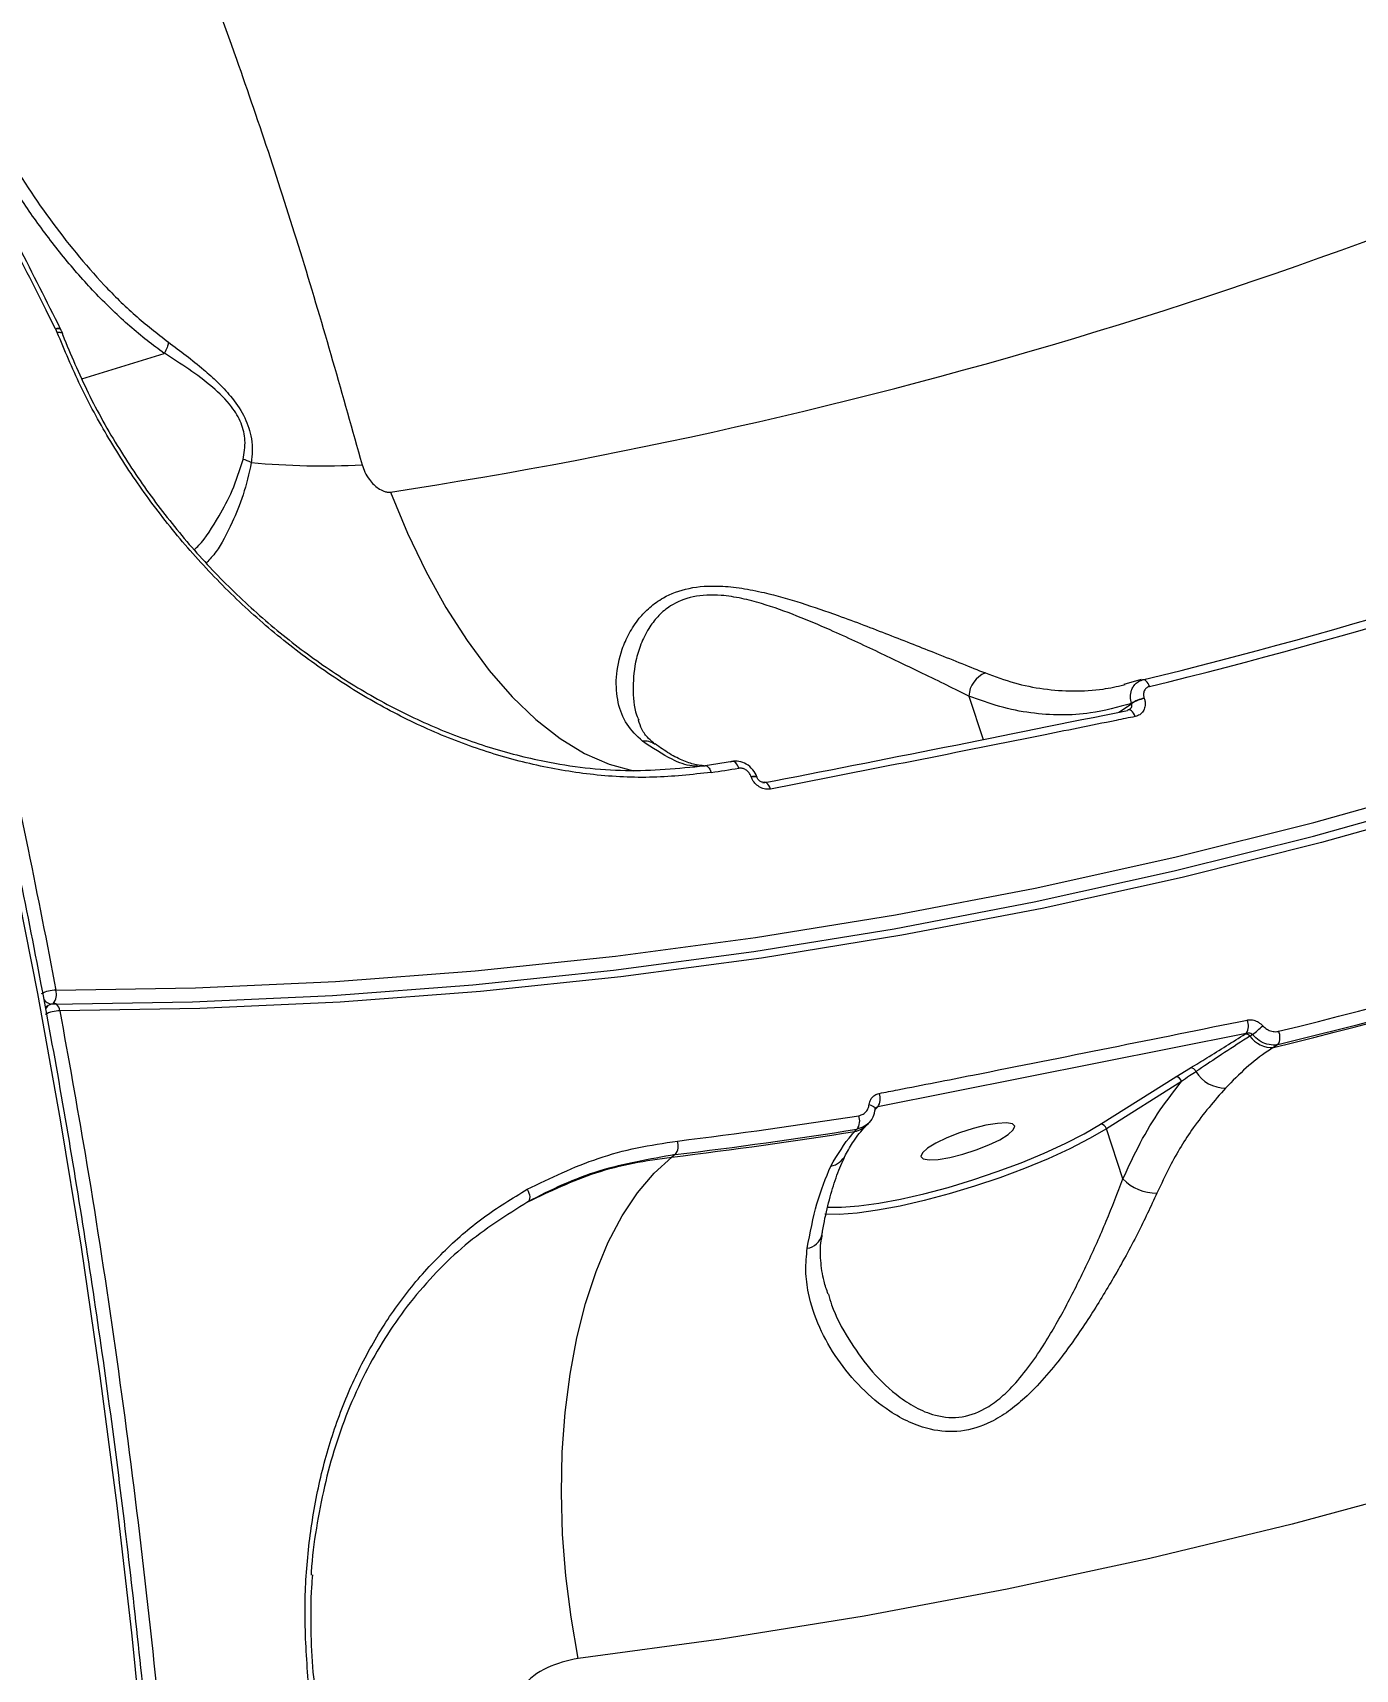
# Model space of a CAD drawing. Header units: millimetres. Extents: x -4688 to 6829, y -6350 to 4771.
# Drawn here: x 1977.9 to 2098.5, y 370.6 to 519.7 of the extents above; entities that cross this region are included whole.
import ezdxf

# ---------------------------------------------------------------- set-up
doc = ezdxf.new("R2010")
doc.units = ezdxf.units.MM
for name, color, linetype in [('DIKOM_ОБЪЕКТ', 7, 'Continuous'), ('DIKOM_РАЗМЕР_ЗОНА', 7, 'Continuous'), ('DIKOM_РАЗМЕР_ОБЪЕКТА', 7, 'Continuous')]:
    doc.layers.add(name, color=color, linetype=linetype)
doc.styles.add('style1', font='arial.ttf', dxfattribs={"width": 0.8})
doc.dimstyles.new('1-50', dxfattribs={"dimtxt": 300, "dimasz": 200, "dimexe": 100, "dimexo": 0, "dimgap": 100, "dimtad": 1, "dimtxsty": 'style1', "dimcen": 200, "dimclrd": 7, "dimclre": 7, "dimclrt": 7, "dimadec": 1, "dimazin": 2, "dimtfac": 1, "dimtmove": 0, "dimatfit": 2, "dimfxl": 0, "dimlwd": 25, "dimlwe": 18, "dimarcsym": 0})

# ---------------------------------------------------------------- blocks, each defined once
blk = doc.blocks.new('*D9')
at = {"layer": 'Defpoints', "color": 0, "transparency": 16777216}
for p in [(2285.35, 2926.08), (233.68, -3329.73), (5655.58, -3329.73)]:
    blk.add_point(p, dxfattribs=at)
at = {"layer": 'DIKOM_РАЗМЕР_ОБЪЕКТА', "color": 7, "lineweight": 18, "transparency": 16777216}
for p, q in [((2285.35, 2926.08), (5755.58, 2926.08)), ((233.68, -3329.73), (5755.58, -3329.73))]:
    blk.add_line(p, q, dxfattribs=at)
at = {"layer": 'DIKOM_РАЗМЕР_ОБЪЕКТА', "color": 7, "lineweight": 25, "transparency": 16777216}
blk.add_line((5655.58, 2726.08), (5655.58, -3129.73), dxfattribs=at)
at = {"layer": 'DIKOM_РАЗМЕР_ОБЪЕКТА', "color": 7, "transparency": 16777216}
for points in [[(5622.24, 2726.08), (5688.91, 2726.08), (5655.58, 2926.08)], [(5622.24, -3129.73), (5688.91, -3129.73), (5655.58, -3329.73)]]:
    blk.add_solid(points, dxfattribs=at)
at = {"layer": 'DIKOM_РАЗМЕР_ОБЪЕКТА', "color": 7, "transparency": 16777216, "insert": (5402.4, -130.27), "char_height": 300, "attachment_point": 5, "rotation": 90, "style": 'style1'}
blk.add_mtext('6250', dxfattribs=at)
blk = doc.blocks.new('*D10')
at = {"layer": 'Defpoints', "color": 0, "transparency": 16777216}
for p in [(2960.09, 4770.95), (741.18, -5330.34), (6729.08, -5330.34)]:
    blk.add_point(p, dxfattribs=at)
at = {"layer": 'DIKOM_РАЗМЕР_ЗОНА', "color": 7, "lineweight": 18, "transparency": 16777216}
for p, q in [((2960.09, 4770.95), (6829.08, 4770.95)), ((741.18, -5330.34), (6829.08, -5330.34))]:
    blk.add_line(p, q, dxfattribs=at)
at = {"layer": 'DIKOM_РАЗМЕР_ЗОНА', "color": 7, "lineweight": 25, "transparency": 16777216}
blk.add_line((6729.08, 4570.95), (6729.08, -5130.34), dxfattribs=at)
at = {"layer": 'DIKOM_РАЗМЕР_ЗОНА', "color": 7, "transparency": 16777216}
for points in [[(6695.74, 4570.95), (6762.41, 4570.95), (6729.08, 4770.95)], [(6695.74, -5130.34), (6762.41, -5130.34), (6729.08, -5330.34)]]:
    blk.add_solid(points, dxfattribs=at)
at = {"layer": 'DIKOM_РАЗМЕР_ЗОНА', "color": 7, "transparency": 16777216, "insert": (6475.9, -93.77), "char_height": 300, "attachment_point": 5, "rotation": 90, "style": 'style1'}
blk.add_mtext('10100', dxfattribs=at)
blk = doc.blocks.new('*D11')
at = {"layer": 'Defpoints', "color": 0, "transparency": 16777216}
for p in [(3703.08, 2652.76), (-3188.42, -47.63), (-3188.42, -4921.77)]:
    blk.add_point(p, dxfattribs=at)
at = {"layer": 'DIKOM_РАЗМЕР_ОБЪЕКТА', "color": 7, "lineweight": 18, "transparency": 16777216}
for p, q in [((3703.08, 2652.76), (3703.08, -5021.77)), ((-3188.42, -47.63), (-3188.42, -5021.77))]:
    blk.add_line(p, q, dxfattribs=at)
at = {"layer": 'DIKOM_РАЗМЕР_ОБЪЕКТА', "color": 7, "lineweight": 25, "transparency": 16777216}
blk.add_line((3503.08, -4921.77), (-2988.42, -4921.77), dxfattribs=at)
at = {"layer": 'DIKOM_РАЗМЕР_ОБЪЕКТА', "color": 7, "transparency": 16777216}
for points in [[(-2988.42, -4888.44), (-2988.42, -4955.11), (-3188.42, -4921.77)], [(3503.08, -4888.44), (3503.08, -4955.11), (3703.08, -4921.77)]]:
    blk.add_solid(points, dxfattribs=at)
at = {"layer": 'DIKOM_РАЗМЕР_ОБЪЕКТА', "color": 7, "transparency": 16777216, "insert": (4.08, -4668.6), "char_height": 300, "attachment_point": 5, "style": 'style1'}
blk.add_mtext('6900', dxfattribs=at)
blk = doc.blocks.new('*D12')
at = {"layer": 'Defpoints', "color": 0, "transparency": 16777216}
for p in [(4937.72, 2926.08), (-4688.42, -671.13), (4937.72, -6249.77)]:
    blk.add_point(p, dxfattribs=at)
at = {"layer": 'DIKOM_РАЗМЕР_ЗОНА', "color": 7, "lineweight": 18, "transparency": 16777216}
for p, q in [((4937.72, 2926.08), (4937.72, -6349.77)), ((-4688.42, -671.13), (-4688.42, -6349.77))]:
    blk.add_line(p, q, dxfattribs=at)
at = {"layer": 'DIKOM_РАЗМЕР_ЗОНА', "color": 7, "lineweight": 25, "transparency": 16777216}
blk.add_line((-4488.42, -6249.77), (4737.72, -6249.77), dxfattribs=at)
at = {"layer": 'DIKOM_РАЗМЕР_ЗОНА', "color": 7, "transparency": 16777216}
for points in [[(-4488.42, -6216.44), (-4488.42, -6283.11), (-4688.42, -6249.77)], [(4737.72, -6216.44), (4737.72, -6283.11), (4937.72, -6249.77)]]:
    blk.add_solid(points, dxfattribs=at)
at = {"layer": 'DIKOM_РАЗМЕР_ЗОНА', "color": 7, "transparency": 16777216, "insert": (124.65, -5996.6), "char_height": 300, "attachment_point": 5, "style": 'style1'}
blk.add_mtext('9650', dxfattribs=at)

msp = doc.modelspace()

# ---------------------------------------------------------------- linework, layer by layer
at = {"layer": 'DIKOM_ОБЪЕКТ', "color": 7, "linetype": 'Continuous', "lineweight": 15}
for p, q in [((1979.967, 492.706), (1979.945, 492.747)), ((1980.106, 492.397), (1979.967, 492.706)), ((1982.361, 488.18), (1989.867, 490.504)), ((2077.37, 460.278), (2077.505, 460.305)), ((2078.975, 460.773), (2077.384, 460.306)), ((2063.249, 459.264), (2064.556, 455.309)), ((2076.925, 457.802), (2078.081, 458.563)), ((2078.081, 458.563), (2078.073, 458.588)), ((2079.234, 459.068), (2079.242, 459.043)), ((2034.628, 454.853), (2034.596, 454.876)), ((2039.14, 452.908), (2039.186, 452.919)), ((2041.691, 453.3), (2039.186, 452.919)), ((2043.39, 451.912), (2043.381, 451.936)), ((2043.921, 451.865), (2043.913, 451.89)), ((1979.283, 431.049), (1979.039, 430.876)), ((2088.537, 428.507), (2054.934, 421.815)), ((2088.464, 428.461), (2088.537, 428.507)), ((2091.427, 427.494), (2091.038, 427.244)), ((2082.114, 424.545), (2083.469, 425.378)), ((2075.253, 420.24), (2082.114, 424.545)), ((2082.645, 424.13), (2075.784, 419.826)), ((2054.823, 421.701), (2054.673, 421.546)), ((2054.934, 421.815), (2054.823, 421.701)), ((2052.842, 419.574), (2053.044, 419.784)), ((2053.943, 420.168), (2054.116, 420.348)), ((2077.296, 415.25), (2075.784, 419.826)), ((2036.475, 417.468), (2036.157, 417.24))]:
    msp.add_line(p, q, dxfattribs=at)
at = {"layer": 'DIKOM_ОБЪЕКТ', "color": 7, "linetype": 'Continuous', "lineweight": 15, "flags": 128}
for points in [[(1979.991, 432.456), (1992.717, 432.668), (2005.468, 433.254), (2018.235, 434.213), (2031.011, 435.544), (2043.787, 437.247), (2056.554, 439.321), (2069.305, 441.764), (2082.03, 444.575), (2094.722, 447.752), (2107.372, 451.292), (2119.972, 455.194), (2132.514, 459.454), (2144.989, 464.071), (2157.389, 469.041), (2169.707, 474.36), (2181.933, 480.026), (2194.061, 486.034), (2206.082, 492.381), (2217.987, 499.063), (2229.771, 506.074), (2241.424, 513.411)], [(1979.683, 431.172), (1992.439, 431.385), (2005.22, 431.972), (2018.018, 432.933), (2030.824, 434.267), (2043.631, 435.975), (2056.428, 438.053), (2069.209, 440.502), (2081.965, 443.32), (2094.687, 446.504), (2107.367, 450.053), (2119.998, 453.964), (2132.569, 458.234), (2145.074, 462.862), (2157.504, 467.844), (2169.851, 473.176), (2182.106, 478.855), (2194.263, 484.878), (2206.312, 491.24), (2218.246, 497.937), (2230.058, 504.966), (2241.738, 512.32)], [(2242.566, 511.772), (2230.877, 504.413), (2219.059, 497.38), (2207.117, 490.678), (2195.06, 484.312), (2182.896, 478.285), (2170.632, 472.602), (2158.278, 467.267), (2145.84, 462.282), (2133.327, 457.652), (2120.748, 453.378), (2108.11, 449.465), (2095.421, 445.914), (2082.691, 442.728), (2069.927, 439.908), (2057.138, 437.458), (2044.332, 435.378), (2031.518, 433.669), (2018.704, 432.334), (2005.898, 431.372), (1993.108, 430.785), (1980.344, 430.572)], [(1980.406, 492.712), (1980.403, 492.717), (1980.359, 492.755), (1980.289, 492.778), (1980.195, 492.784), (1980.079, 492.774), (1979.945, 492.747)], [(1980.422, 492.681), (1980.419, 492.685), (1980.378, 492.723), (1980.309, 492.744), (1980.216, 492.748), (1980.1, 492.735), (1979.967, 492.706)], [(1980.607, 492.273), (1980.606, 492.275), (1980.573, 492.323), (1980.517, 492.362), (1980.441, 492.389), (1980.345, 492.404), (1980.233, 492.407), (1980.106, 492.397)], [(1980.603, 492.152), (1980.616, 492.217), (1980.607, 492.273)], [(2010.489, 477.856), (2012.047, 474.121), (2013.742, 470.602), (2015.558, 467.326), (2017.483, 464.318), (2019.502, 461.601), (2021.598, 459.198), (2023.756, 457.126), (2025.958, 455.401), (2028.188, 454.038), (2030.427, 453.047), (2032.66, 452.435), (2032.699, 452.427)], [(2079.733, 460.142), (2079.668, 460.289), (2079.595, 460.421), (2079.515, 460.535), (2079.43, 460.627), (2079.344, 460.695), (2079.257, 460.737), (2079.173, 460.752), (2079.095, 460.738)], [(2077.824, 458.015), (2077.804, 458.009), (2077.723, 457.963)], [(2078.412, 457.4), (2078.344, 457.568), (2078.264, 457.716), (2078.176, 457.84), (2078.082, 457.933), (2077.987, 457.994), (2077.893, 458.02), (2077.824, 458.015)], [(2039.186, 452.919), (2039.222, 452.922), (2039.307, 452.908), (2039.393, 452.866), (2039.476, 452.797), (2039.556, 452.704), (2039.63, 452.589), (2039.695, 452.455), (2039.75, 452.306)], [(2042.258, 452.687), (2042.203, 452.836), (2042.137, 452.97), (2042.063, 453.085), (2041.983, 453.178), (2041.899, 453.247), (2041.813, 453.289), (2041.729, 453.303), (2041.691, 453.3)], [(2043.381, 451.936), (2043.522, 451.958), (2043.647, 451.968), (2043.751, 451.965), (2043.831, 451.951), (2043.886, 451.925), (2043.913, 451.89)], [(2043.39, 451.912), (2043.531, 451.933), (2043.655, 451.943), (2043.759, 451.941), (2043.84, 451.926), (2043.895, 451.9), (2043.922, 451.864)], [(2045.163, 450.786), (2045.094, 450.954), (2045.013, 451.102), (2044.922, 451.224), (2044.824, 451.318), (2044.724, 451.378), (2044.625, 451.402), (2044.559, 451.398)], [(1991.499, 288.868), (1991.393, 301.055), (1991.105, 313.231), (1990.635, 325.386), (1989.984, 337.509), (1989.151, 349.59), (1988.139, 361.62), (1986.947, 373.587), (1985.576, 385.482), (1984.029, 397.295), (1982.305, 409.016), (1980.407, 420.635), (1978.337, 432.141), (1976.095, 443.527)], [(1980.344, 430.572), (1980.3, 430.749), (1980.24, 430.907), (1980.164, 431.038), (1980.077, 431.138), (1979.982, 431.203), (1979.882, 431.231), (1979.858, 431.232)], [(2089.113, 428.402), (2089, 428.331), (2088.881, 428.256)], [(2207.027, 427.103), (2194.632, 420.982), (2182.144, 415.181), (2169.57, 409.704), (2156.918, 404.553), (2144.194, 399.732), (2131.405, 395.243), (2118.559, 391.089), (2105.662, 387.271), (2092.721, 383.793), (2079.743, 380.655), (2066.736, 377.86), (2053.707, 375.409), (2040.663, 373.304), (2027.611, 371.545)], [(2054.15, 422.033), (2054.302, 421.981), (2054.436, 421.921), (2054.546, 421.854), (2054.63, 421.784), (2054.685, 421.712), (2054.708, 421.641), (2054.707, 421.601)], [(2054.707, 421.601), (2054.7, 421.573), (2054.661, 421.51)], [(2054.718, 421.662), (2054.762, 421.682), (2054.823, 421.701)], [(2075.784, 419.826), (2074.239, 418.925), (2072.456, 418.008), (2070.471, 417.096), (2068.33, 416.208), (2066.079, 415.364), (2063.767, 414.583), (2061.445, 413.88), (2059.164, 413.273), (2056.973, 412.774), (2054.921, 412.393), (2053.053, 412.14), (2051.409, 412.02), (2050.103, 412.031)], [(2050.347, 412.682), (2051.616, 412.671), (2053.21, 412.788), (2055.022, 413.033), (2057.012, 413.402), (2059.136, 413.886), (2061.348, 414.475), (2063.6, 415.156), (2065.842, 415.914), (2068.025, 416.732), (2070.101, 417.593), (2072.025, 418.478), (2073.755, 419.367), (2075.253, 420.24)], [(2064.804, 420.139), (2063.624, 419.843), (2062.405, 419.452), (2061.247, 418.998), (2060.243, 418.517), (2059.475, 418.049), (2059.005, 417.631), (2058.871, 417.298), (2059.083, 417.077), (2059.626, 416.984), (2060.454, 417.028), (2061.5, 417.206), (2062.681, 417.502), (2063.9, 417.894), (2065.058, 418.348), (2066.061, 418.828), (2066.829, 419.296), (2067.3, 419.714), (2067.434, 420.047), (2067.221, 420.269), (2066.679, 420.361), (2065.851, 420.317), (2064.804, 420.139)], [(2027.611, 371.545), (2026.961, 375.294), (2026.488, 379.084), (2026.196, 382.881), (2026.088, 386.65), (2026.166, 390.358), (2026.427, 393.969), (2026.871, 397.452), (2027.492, 400.774), (2028.285, 403.906), (2029.244, 406.818), (2030.359, 409.484), (2031.619, 411.879), (2033.015, 413.983), (2034.532, 415.776), (2036.157, 417.24)], [(2022.975, 414.311), (2023.062, 414.14), (2023.129, 413.965), (2023.174, 413.791), (2023.194, 413.626), (2023.189, 413.475), (2023.159, 413.344), (2023.105, 413.238), (2023.03, 413.161)]]:
    msp.add_lwpolyline(points, dxfattribs=at)
at = {"layer": 'DIKOM_ОБЪЕКТ', "color": 7, "linetype": 'Continuous', "lineweight": 15}
for centre, radius, start, end in [((1941.073, 932.078), 459.496, 278.68894, 295.72245), ((1996.425, 478.125), 2.788, 60.4029, 76.90388), ((2004.253, 550.577), 70.325, 264.73692, 272.98511), ((1967.488, 918.671), 471.338, 283.69705, 290.71434), ((1968.045, 918.404), 471.676, 283.69705, 290.71434), ((2065.626, 459.156), 2.38, 111.59987, 177.39413), ((2079.909, 455.791), 3.346, 101.65444, 123.29735), ((2079.918, 455.766), 3.347, 101.65364, 123.29242), ((2033.682, 453.547), 1.613, 55.46133, 97.14497), ((1974.412, 890.483), 443.022, 278.481, 278.80914), ((1973.653, 910.928), 496.41, 283.73269, 290.6787), ((1972.997, 910.842), 497.796, 283.71712, 290.69427), ((1973.32, 910.792), 497.52, 283.73269, 290.6787), ((1979.963, 429.785), 2.671, 89.39812, 119.41894), ((1979.757, 432.253), 1.089, 216.66829, 259.07567), ((1979.86, 430.232), 1, 90.11321, 125.24837), ((1978.57, 432.097), 1.466, 323.52842, 14.16315), ((1980.315, 427.869), 2.703, 89.39417, 119.04548), ((1979.684, 430.492), 0.686, 125.67748, 157.7409), ((2087.448, 429.212), 1.298, 327.10162, 23.59008), ((2088.484, 427.976), 0.485, 35.15394, 92.38045), ((2090.849, 429.646), 2.41, 215.24409, 274.51613), ((2079.591, 440.285), 15.227, 308.70421, 313.35874), ((2090.363, 428.164), 1.258, 327.80082, 25.59414), ((2083.458, 424.842), 0.537, 21.01961, 88.8897), ((2082.109, 423.99), 0.555, 14.65036, 89.43986), ((2086.627, 426.662), 3.125, 211.39154, 270.53555), ((2053.902, 422.542), 1.263, 324.83841, 23.45165), ((1980.664, 879.5), 464.187, 276.92953, 278.99011), ((2051.996, 420.542), 1.294, 324.13805, 21.44393), ((1980.025, 879.336), 465.492, 276.92602, 278.99975), ((1980.346, 879.295), 465.225, 276.92953, 278.99011), ((2052.449, 421.619), 2.083, 280.86935, 315.81984), ((2075.247, 419.685), 0.555, 14.65036, 89.43986), ((2035.434, 418.263), 1.31, 322.6143, 19.66626), ((2050.27, 418.317), 1.944, 281.26121, 333.00155), ((2080.375, 418.267), 4.31, 224.41354, 270.37646), ((2048.246, 410.553), 1.649, 279.08017, 345.6399)]:
    msp.add_arc(centre, radius, start, end, dxfattribs=at)
for points, knots in [([(2241.424, 513.411), (2238.802, 517.141), (2232.854, 525.603), (2223.386, 538.598), (2213.035, 552.378), (2202.494, 565.953), (2191.792, 579.286), (2181.825, 591.291), (2172.665, 601.996), (2164.333, 611.478), (2155.959, 620.754), (2146.732, 630.696), (2136.651, 641.211), (2125.723, 652.185), (2114.289, 663.22), (2102.382, 674.213), (2090.469, 684.674), (2079.055, 694.203), (2069.055, 702.134), (2059.247, 709.546), (2049.629, 716.456), (2039.357, 723.39), (2029.197, 729.792), (2019.18, 735.637), (2010.129, 740.477), (2002.033, 744.445), (1994.843, 747.681), (1987.786, 750.562), (1980.195, 753.332), (1972.133, 755.851), (1963.674, 757.964), (1955.125, 759.52), (1946.55, 760.422), (1938.349, 760.507), (1931.799, 760.056), (1928.218, 759.348), (1926.913, 759.089)], [0, 0, 0, 0, 0.024559, 0.0557119, 0.0870099, 0.1183624, 0.1499713, 0.1816364, 0.2056494, 0.2296624, 0.2537743, 0.2778862, 0.3090391, 0.3403371, 0.3716896, 0.4073091, 0.4430091, 0.4750073, 0.5070637, 0.5312096, 0.5623622, 0.5936597, 0.6250119, 0.6566455, 0.6883354, 0.7123356, 0.7363358, 0.7604348, 0.7845337, 0.8156865, 0.8469843, 0.8783367, 0.913956, 0.9496559, 0.9816539, 1, 1, 1, 1]), ([(2065.159, 707.258), (2067.922, 705.148), (2074.189, 700.363), (2084.092, 692.353), (2094.849, 683.244), (2105.731, 673.586), (2116.709, 663.411), (2126.866, 653.593), (2136.149, 644.298), (2144.552, 635.634), (2152.957, 626.714), (2162.173, 616.657), (2172.188, 605.379), (2182.978, 592.803), (2194.195, 579.275), (2205.797, 564.775), (2217.319, 549.823), (2228.279, 535.089), (2237.816, 521.834), (2247.111, 508.532), (2256.17, 495.188), (2265.773, 480.569), (2275.597, 465.106), (2285.578, 448.815), (2295.296, 432.314), (2304.358, 416.318), (2312.09, 402.146), (2319.49, 388.11), (2326.567, 374.209), (2333.902, 359.195), (2340.928, 344.174), (2347.622, 329.188), (2353.976, 314.244), (2359.971, 299.375), (2365.588, 284.611), (2370.746, 270.168), (2375.442, 256.08), (2379.682, 242.364), (2383.517, 228.852), (2386.931, 215.585), (2389.67, 203.648), (2391.836, 193.014), (2393.534, 183.604), (2394.969, 174.402), (2396.335, 163.915), (2397.449, 152.325), (2398.094, 139.847), (2398.129, 127.936), (2397.544, 116.619), (2396.349, 106.029), (2394.551, 96.207), (2392.461, 88.059), (2390.811, 83.351), (2390.139, 81.434)], [0, 0, 0, 0, 0.01565135, 0.0355059, 0.0554529, 0.07543466, 0.09557982, 0.11576078, 0.13106488, 0.14636898, 0.16173613, 0.17710328, 0.19695782, 0.21690481, 0.23688655, 0.25958779, 0.28234031, 0.30273353, 0.3231639, 0.33855269, 0.35840723, 0.37835422, 0.39833597, 0.4210372, 0.44378972, 0.46418295, 0.48461332, 0.50000211, 0.51985665, 0.53980363, 0.55978537, 0.57994651, 0.60014354, 0.6204631, 0.64093869, 0.66145188, 0.68130639, 0.70125336, 0.72123508, 0.74139619, 0.7615932, 0.7768893, 0.7921854, 0.80754445, 0.8229035, 0.84598044, 0.86905737, 0.89218818, 0.9154833, 0.93883384, 0.96156589, 0.98434943, 1, 1, 1, 1]), ([(1991.984, 288.866), (1991.977, 290.887), (1991.957, 296.746), (1991.799, 306.441), (1991.457, 317.94), (1990.95, 329.416), (1990.281, 340.861), (1989.451, 352.266), (1988.46, 363.623), (1987.309, 374.923), (1985.999, 386.158), (1984.53, 397.318), (1982.904, 408.397), (1981.121, 419.385), (1979.184, 430.274), (1977.094, 441.056), (1974.852, 451.723), (1972.46, 462.267), (1969.92, 472.68), (1967.233, 482.955), (1964.402, 493.083), (1961.428, 503.056), (1958.314, 512.868), (1955.063, 522.511), (1951.676, 531.978), (1948.157, 541.262), (1944.507, 550.355), (1940.729, 559.251), (1936.827, 567.943), (1932.803, 576.425), (1928.66, 584.69), (1924.401, 592.732), (1920.03, 600.545), (1915.549, 608.123), (1910.962, 615.461), (1906.272, 622.552), (1901.483, 629.391), (1896.599, 635.974), (1891.622, 642.295), (1886.557, 648.349), (1881.408, 654.132), (1876.178, 659.639), (1870.871, 664.867), (1865.491, 669.81), (1860.043, 674.466), (1854.53, 678.83), (1848.957, 682.9), (1843.328, 686.671), (1837.648, 690.146), (1831.919, 693.298), (1827.3, 695.636), (1824.579, 696.813), (1823.797, 697.152)], [0, 0, 0, 0, 0.010755, 0.031188, 0.0516214, 0.0720549, 0.0924885, 0.1129222, 0.133356, 0.15379, 0.1742242, 0.1946585, 0.2150931, 0.235528, 0.2559631, 0.2763985, 0.2968343, 0.3172704, 0.337707, 0.3581439, 0.3785813, 0.3990192, 0.4194576, 0.4398965, 0.4603359, 0.4807759, 0.5012165, 0.5216577, 0.5420995, 0.5625418, 0.5829848, 0.6034283, 0.6238724, 0.644317, 0.664762, 0.6852074, 0.705653, 0.7260988, 0.7465444, 0.7669897, 0.7874344, 0.8078782, 0.8283207, 0.8487615, 0.8692003, 0.8896364, 0.9100693, 0.9304985, 0.9509233, 0.9713433, 0.991758, 1, 1, 1, 1]), ([(1824.721, 697.456), (1824.838, 697.41), (1828.265, 696.069), (1834.742, 692.652), (1844.133, 687.227), (1852.898, 681.218), (1861.218, 674.765), (1868.823, 668.165), (1876.043, 661.254), (1883.671, 653.278), (1891.906, 643.779), (1900.41, 632.853), (1908.421, 621.488), (1915.674, 610.203), (1922.423, 598.762), (1928.475, 587.647), (1934.109, 576.486), (1939.94, 564.075), (1946.075, 549.86), (1952.395, 533.69), (1958.32, 516.903), (1963.833, 499.53), (1968.876, 481.77), (1973.434, 463.678), (1977.111, 447.259), (1979.158, 436.74), (1979.991, 432.456)], [0, 0, 0, 0, 0.001664, 0.0486624, 0.0933106, 0.1380474, 0.1779889, 0.2179938, 0.253977, 0.2900066, 0.3385709, 0.3872495, 0.4318977, 0.4766345, 0.516576, 0.5565809, 0.5925641, 0.6285936, 0.676988, 0.7254683, 0.7740623, 0.8228282, 0.8717098, 0.9193883, 0.9671748, 1, 1, 1, 1]), ([(1884.177, 667.471), (1887.391, 665.942), (1894.319, 662.646), (1904.706, 656.009), (1914.295, 648.716), (1922.639, 641.337), (1929.818, 634.25), (1936.847, 626.543), (1943.735, 618.202), (1950.454, 609.25), (1957.003, 599.678), (1963.353, 589.521), (1969.268, 579.181), (1974.756, 568.761), (1979.674, 558.665), (1984.25, 548.552), (1988.503, 538.46), (1992.583, 528.064), (1997.312, 515.077), (2002.559, 499.314), (2006.128, 486.677), (2007.915, 480.348)], [0, 0, 0, 0, 0.0606779, 0.1308069, 0.2012497, 0.2508345, 0.3005066, 0.3505588, 0.4006998, 0.4513616, 0.5021143, 0.5532564, 0.6044908, 0.6502628, 0.6961004, 0.7376411, 0.7791817, 0.8209179, 0.862654, 0.9312181, 1, 1, 1, 1]), ([(1989.867, 490.504), (1989.345, 490.887), (1987.717, 492.078), (1985.141, 494.357), (1982.205, 497.425), (1979.456, 500.778), (1976.501, 504.904), (1973.45, 509.861), (1970.152, 516.171), (1967.033, 523.286), (1964.184, 531.238), (1961.772, 539.461), (1960.573, 545.112), (1959.972, 547.944)], [0, 0, 0, 0, 0.03106906, 0.09667396, 0.16280364, 0.23021505, 0.29794234, 0.39655111, 0.49573401, 0.62013731, 0.74525331, 0.872333, 1, 1, 1, 1]), ([(1979.945, 492.747), (1979.661, 493.315), (1978.239, 496.153), (1974.506, 503.482), (1968.653, 514.597), (1962.011, 526.634), (1955.808, 537.457), (1951.973, 543.853), (1950.055, 547.052)], [0, 0, 0, 0, 0.0299885, 0.1499471, 0.3898946, 0.630165, 0.8150083, 1, 1, 1, 1]), ([(1980.413, 492.717), (1979.15, 495.232), (1976.221, 501.06), (1971.512, 510.034), (1966.306, 519.669), (1960.992, 529.158), (1955.731, 538.274), (1952.201, 544.135), (1950.508, 546.947)], [0, 0, 0, 0, 0.1330769, 0.3084085, 0.4840318, 0.6601379, 0.836918, 1, 1, 1, 1]), ([(1972.843, 513.671), (1973.578, 512.238), (1975.535, 508.425), (1979.325, 502.67), (1983.459, 497.579), (1987.165, 493.911), (1989.215, 492.32), (1990.244, 491.522)], [0, 0, 0, 0, 0.1660695, 0.4417774, 0.7176727, 0.8582836, 1, 1, 1, 1]), ([(2039.75, 452.306), (2037.991, 452.112), (2034.474, 451.725), (2029.123, 451.994), (2023.834, 452.857), (2018.661, 454.301), (2013.565, 456.304), (2008.612, 458.861), (2003.85, 461.91), (1999.334, 465.407), (1995.121, 469.314), (1991.249, 473.558), (1987.774, 478.051), (1984.75, 482.73), (1982.138, 487.518), (1980.783, 490.773), (1980.106, 492.397)], [0, 0, 0, 0, 0.0751074, 0.1502148, 0.2212822, 0.2925775, 0.3636452, 0.4347702, 0.5061233, 0.5772487, 0.64834, 0.7196587, 0.7907511, 0.8604287, 0.9303186, 1, 1, 1, 1]), ([(1980.428, 492.669), (1980.423, 492.679), (1980.416, 492.693), (1980.409, 492.706), (1980.408, 492.708)], [0, 0, 0, 0, 0.7864211, 1, 1, 1, 1]), ([(1980.606, 492.273), (1980.597, 492.296), (1980.545, 492.434), (1980.476, 492.568), (1980.42, 492.679)], [0, 0, 0, 0, 0.1685245, 1, 1, 1, 1]), ([(1980.603, 492.152), (1981.337, 490.401), (1982.806, 486.898), (1985.625, 481.883), (1988.808, 477.161), (1992.318, 472.786), (1996.187, 468.696), (2000.39, 464.964), (2004.867, 461.631), (2009.573, 458.746), (2014.461, 456.37), (2019.472, 454.516), (2025.318, 453.034), (2031.976, 452.225), (2036.752, 452.68), (2039.14, 452.908)], [0, 0, 0, 0, 0.0766092, 0.1532167, 0.2242325, 0.2954745, 0.3664892, 0.4374869, 0.5087115, 0.5797098, 0.6506982, 0.7219125, 0.7929013, 0.8964505, 1, 1, 1, 1]), ([(1990.244, 491.522), (1990.24, 491.497), (1990.218, 491.35), (1990.129, 491.02), (1989.964, 490.69), (1989.874, 490.509)], [0, 0, 0, 0, 0.0844017, 0.4973366, 1, 1, 1, 1]), ([(1990.244, 491.522), (1991.325, 490.718), (1992.835, 489.596), (1994.741, 487.888), (1996.024, 486.536), (1997.186, 484.875), (1997.909, 482.82), (1997.918, 481.399), (1997.814, 480.639), (1997.802, 480.549)], [0, 0, 0, 0, 0.28651413, 0.40027315, 0.51630092, 0.65746174, 0.79939031, 0.97634955, 1, 1, 1, 1]), ([(1989.874, 490.509), (1989.873, 490.508), (1989.872, 490.506), (1989.87, 490.505), (1989.868, 490.504), (1989.867, 490.504)], [0, 0, 0, 0, 0.3462267, 0.8146328, 1, 1, 1, 1]), ([(1997.057, 480.84), (1997.159, 481.405), (1997.342, 482.423), (1996.973, 484.142), (1995.933, 485.88), (1994.209, 487.543), (1992.087, 489.098), (1990.612, 490.047), (1989.875, 490.508), (1989.874, 490.509)], [0, 0, 0, 0, 0.1595683, 0.2875575, 0.4150728, 0.5935057, 0.7940437, 0.9997271, 1, 1, 1, 1]), ([(1992.596, 472.603), (1992.741, 472.735), (1993.507, 473.432), (1994.68, 475.314), (1996.124, 477.925), (1996.744, 479.863), (1997.057, 480.84)], [0, 0, 0, 0, 0.0893082, 0.4731336, 0.7342119, 1, 1, 1, 1]), ([(1997.802, 480.549), (1997.573, 479.537), (1997.108, 477.486), (1995.934, 474.758), (1994.803, 472.559), (1994.011, 471.726), (1993.719, 471.419)], [0, 0, 0, 0, 0.2352825, 0.4766815, 0.8070741, 1, 1, 1, 1]), ([(2007.915, 480.348), (2007.988, 480.123), (2008.141, 479.655), (2008.512, 479.042), (2008.941, 478.548), (2009.386, 478.181), (2009.817, 477.95), (2010.201, 477.84), (2010.396, 477.851), (2010.489, 477.856)], [0, 0, 0, 0, 0.1943994, 0.4037079, 0.553904, 0.691013, 0.8350645, 0.9219116, 1, 1, 1, 1]), ([(2033.481, 455.148), (2032.967, 455.637), (2031.923, 456.628), (2031.173, 458.637), (2030.995, 460.962), (2031.425, 463.143), (2032.217, 464.971), (2033.058, 466.264), (2034.113, 467.373), (2035.529, 468.395), (2037.647, 469.205), (2040.209, 469.366), (2042.551, 469.116), (2045.049, 468.618), (2048.012, 467.766), (2051.834, 466.443), (2056.023, 464.838), (2059.763, 463.356), (2062.679, 462.199), (2064.057, 461.646), (2064.75, 461.368)], [0, 0, 0, 0, 0.0717889, 0.1456298, 0.2211699, 0.2985182, 0.3406369, 0.3832929, 0.4161016, 0.4496125, 0.4986455, 0.5477921, 0.5804516, 0.6139716, 0.670437, 0.7283184, 0.8119545, 0.8980741, 0.9486872, 1, 1, 1, 1]), ([(2063.249, 459.264), (2062.597, 459.586), (2061.283, 460.233), (2058.565, 461.553), (2055.05, 463.25), (2051.168, 465.064), (2047.571, 466.594), (2044.85, 467.578), (2042.515, 468.191), (2040.381, 468.531), (2038.023, 468.443), (2036.148, 467.65), (2034.931, 466.627), (2034.046, 465.499), (2033.363, 464.164), (2032.764, 462.28), (2032.555, 460.013), (2032.688, 458.106), (2033.079, 457.214), (2033.149, 457.054)], [0, 0, 0, 0, 0.0593422, 0.1194534, 0.217633, 0.318385, 0.3835454, 0.4499734, 0.4863807, 0.5236844, 0.5769868, 0.6302097, 0.6666615, 0.7041751, 0.7524742, 0.8014801, 0.8899044, 0.980265, 1, 1, 1, 1]), ([(2064.75, 461.368), (2065.631, 461.047), (2067.398, 460.403), (2070.086, 459.868), (2072.791, 459.675), (2075.236, 459.803), (2076.744, 460.139), (2077.37, 460.278)], [0, 0, 0, 0, 0.207956, 0.4173788, 0.6313977, 0.8469907, 1, 1, 1, 1]), ([(2078.073, 458.588), (2078.032, 458.785), (2077.947, 459.2), (2078.039, 459.725), (2078.252, 460.18), (2078.578, 460.551), (2078.922, 460.676), (2079.095, 460.738)], [0, 0, 0, 0, 0.2044301, 0.4300849, 0.5634119, 0.7802977, 1, 1, 1, 1]), ([(2079.733, 460.142), (2079.731, 460.141), (2079.636, 460.118), (2079.46, 460.038), (2079.293, 459.857), (2079.189, 459.628), (2079.152, 459.368), (2079.207, 459.165), (2079.234, 459.068)], [0, 0, 0, 0, 0.00434677, 0.21982068, 0.43557519, 0.56825063, 0.79383063, 1, 1, 1, 1]), ([(2078.073, 458.588), (2076.834, 458.247), (2074.724, 457.665), (2071.637, 457.49), (2068.88, 457.679), (2066.071, 458.228), (2064.192, 458.918), (2063.249, 459.264)], [0, 0, 0, 0, 0.2590546, 0.440995, 0.6241963, 0.8114005, 1, 1, 1, 1]), ([(2077.893, 458.041), (2077.893, 458.041), (2077.884, 458.031), (2077.852, 458.025), (2077.821, 458.019)], [0, 0, 0, 0, 0.0296483, 1, 1, 1, 1]), ([(2077.893, 458.041), (2077.94, 458.078), (2078.032, 458.151), (2078.107, 458.305), (2078.12, 458.449), (2078.092, 458.531), (2078.081, 458.563)], [0, 0, 0, 0, 0.2919777, 0.5692278, 0.8336953, 1, 1, 1, 1]), ([(2079.242, 459.043), (2079.271, 458.946), (2079.346, 458.693), (2079.33, 458.277), (2079.158, 457.861), (2078.845, 457.538), (2078.556, 457.446), (2078.412, 457.4)], [0, 0, 0, 0, 0.1342544, 0.3469772, 0.5632481, 0.7817386, 1, 1, 1, 1]), ([(2034.641, 454.864), (2034.425, 455.042), (2033.92, 455.456), (2033.422, 456.158), (2033.21, 456.78), (2033.115, 457.061)], [0, 0, 0, 0, 0.2912706, 0.6805885, 1, 1, 1, 1]), ([(2044.443, 451.343), (2049.953, 452.417), (2060.975, 454.565), (2072.14, 456.83), (2077.723, 457.963)], [0, 0, 0, 0, 0.4999182, 1, 1, 1, 1]), ([(2078.412, 457.4), (2077.834, 457.282), (2074.945, 456.693), (2063.793, 454.433), (2053.338, 452.386), (2045.163, 450.786)], [0, 0, 0, 0, 0.0517104, 0.2585534, 1, 1, 1, 1]), ([(2038.502, 452.871), (2038.339, 452.877), (2037.598, 452.905), (2035.94, 453.498), (2034.386, 454.54), (2033.481, 455.148)], [0, 0, 0, 0, 0.1051279, 0.4785391, 1, 1, 1, 1]), ([(2039.097, 452.905), (2038.869, 452.925), (2038.309, 452.974), (2037.251, 453.332), (2035.992, 453.938), (2035.069, 454.595), (2034.629, 454.909)], [0, 0, 0, 0, 0.1841502, 0.4536047, 0.7392302, 1, 1, 1, 1]), ([(2043.913, 451.888), (2043.912, 451.889), (2043.861, 452.136), (2043.557, 452.586), (2042.986, 453.091), (2042.296, 453.327), (2041.785, 453.35), (2041.542, 453.263), (2041.507, 453.251)], [0, 0, 0, 0, 0.0017152, 0.2505315, 0.5064849, 0.7384925, 0.9629451, 1, 1, 1, 1]), ([(2043.381, 451.936), (2043.376, 451.952), (2043.334, 452.068), (2043.215, 452.276), (2043.008, 452.479), (2042.767, 452.624), (2042.519, 452.705), (2042.339, 452.693), (2042.258, 452.687)], [0, 0, 0, 0, 0.0340103, 0.252264, 0.4705298, 0.5979374, 0.8193065, 1, 1, 1, 1]), ([(2045.163, 450.786), (2045.01, 450.773), (2044.705, 450.747), (2044.229, 450.913), (2043.814, 451.212), (2043.53, 451.568), (2043.429, 451.816), (2043.39, 451.912)], [0, 0, 0, 0, 0.2182614, 0.4367519, 0.6530228, 0.8657456, 1, 1, 1, 1]), ([(2044.557, 451.399), (2044.553, 451.398), (2044.531, 451.392), (2044.449, 451.392), (2044.313, 451.434), (2044.177, 451.513), (2044.056, 451.626), (2043.965, 451.754), (2043.936, 451.832), (2043.923, 451.866)], [0, 0, 0, 0, 0.0481732, 0.2595977, 0.4296691, 0.5785777, 0.7300896, 0.8809922, 1, 1, 1, 1]), ([(1980.344, 430.572), (1981.124, 426.251), (1982.893, 416.448), (1985.293, 400.903), (1987.541, 383.964), (1989.426, 366.771), (1990.946, 349.373), (1991.999, 333.223), (1992.678, 318.422), (1993.071, 304.993), (1993.243, 291.527), (1993.187, 276.727), (1992.82, 260.599), (1992.049, 243.17), (1990.849, 224.993), (1989.161, 206.127), (1987, 187.32), (1984.494, 169.364), (1981.932, 153.686), (1979.097, 138.355), (1976, 123.367), (1972.301, 107.416), (1968.07, 91.034), (1963.261, 74.317), (1958.015, 57.959), (1952.59, 42.626), (1947.499, 29.478), (1942.211, 16.834), (1936.733, 4.681), (1930.523, -7.993), (1924.013, -20.216), (1917.217, -31.947), (1910.132, -43.173), (1902.771, -53.862), (1895.143, -63.985), (1887.358, -73.393), (1879.446, -82.079), (1871.425, -90.047), (1863.198, -97.397), (1854.785, -104.099), (1846.898, -109.636), (1839.61, -114.179), (1832.949, -117.838), (1828.144, -120.271), (1825.546, -121.357), (1825.21, -121.498)], [0, 0, 0, 0, 0.0193268, 0.0438438, 0.068475, 0.0931491, 0.118025, 0.1429451, 0.161843, 0.180741, 0.1997169, 0.2186927, 0.2432097, 0.2678409, 0.292515, 0.3205472, 0.3486427, 0.3738249, 0.399053, 0.4180555, 0.4425725, 0.4672037, 0.4918778, 0.51991, 0.5480055, 0.5731877, 0.5984158, 0.6174184, 0.6419354, 0.6665665, 0.6912406, 0.7161362, 0.7410762, 0.7661674, 0.7914513, 0.8167816, 0.8412986, 0.8659298, 0.8906038, 0.9154994, 0.9404393, 0.9593274, 0.9782155, 0.9971813, 1, 1, 1, 1]), ([(2055.06, 423.045), (2055.63, 423.156), (2058.476, 423.71), (2069.608, 425.891), (2080.274, 428.044), (2088.637, 429.732)], [0, 0, 0, 0, 0.0512253, 0.2561273, 1, 1, 1, 1]), ([(2088.637, 429.732), (2088.676, 429.738), (2088.864, 429.771), (2089.219, 429.743), (2089.68, 429.562), (2089.924, 429.33), (2090.046, 429.214)], [0, 0, 0, 0, 0.0810482, 0.3908327, 0.6951449, 1, 1, 1, 1]), ([(2083.469, 425.378), (2083.962, 425.679), (2085.657, 426.71), (2087.3, 427.735), (2088.464, 428.461)], [0, 0, 0, 0, 0.2911771, 1, 1, 1, 1]), ([(2088.881, 428.256), (2088.688, 428.134), (2087.724, 427.526), (2086.095, 426.468), (2084.638, 425.49), (2083.959, 425.034)], [0, 0, 0, 0, 0.1178897, 0.5894642, 1, 1, 1, 1]), ([(2089.113, 428.402), (2089.066, 428.437), (2088.968, 428.509), (2088.78, 428.545), (2088.634, 428.534), (2088.554, 428.512), (2088.537, 428.507)], [0, 0, 0, 0, 0.2865198, 0.589779, 0.9137368, 1, 1, 1, 1]), ([(2091.427, 427.494), (2091.342, 427.479), (2091.025, 427.424), (2090.437, 427.493), (2089.704, 427.815), (2089.31, 428.206), (2089.113, 428.402)], [0, 0, 0, 0, 0.1092315, 0.4079413, 0.7031128, 1, 1, 1, 1]), ([(2090.046, 429.214), (2090.168, 429.098), (2090.411, 428.866), (2090.871, 428.685), (2091.242, 428.656), (2091.443, 428.697), (2091.497, 428.708)], [0, 0, 0, 0, 0.2954348, 0.5903659, 0.8901389, 1, 1, 1, 1]), ([(2091.038, 427.244), (2090.867, 427.133), (2089.996, 426.567), (2088.522, 425.42), (2087.279, 424.166), (2086.656, 423.537)], [0, 0, 0, 0, 0.1088866, 0.5528039, 1, 1, 1, 1]), ([(2077.296, 415.25), (2077.809, 416.36), (2078.839, 418.591), (2080.638, 421.564), (2081.985, 423.287), (2082.645, 424.13)], [0, 0, 0, 0, 0.33575945, 0.67475865, 1, 1, 1, 1]), ([(2083.959, 425.034), (2083.763, 424.902), (2083.318, 424.602), (2082.887, 424.3), (2082.645, 424.13)], [0, 0, 0, 0, 0.4403275, 1, 1, 1, 1]), ([(2054.15, 422.033), (2054.157, 422.076), (2054.188, 422.273), (2054.328, 422.592), (2054.638, 422.913), (2054.92, 423.001), (2055.06, 423.045)], [0, 0, 0, 0, 0.0855851, 0.3893451, 0.6948191, 1, 1, 1, 1]), ([(2086.656, 423.537), (2085.644, 422.371), (2083.793, 420.237), (2081.779, 416.889), (2080.786, 414.773), (2080.403, 413.956)], [0, 0, 0, 0, 0.4251179, 0.7780799, 1, 1, 1, 1]), ([(2054.661, 421.51), (2054.644, 421.414), (2054.585, 421.063), (2054.316, 420.519), (2053.772, 419.994), (2053.286, 419.854), (2053.044, 419.784)], [0, 0, 0, 0, 0.1106032, 0.4063325, 0.7035048, 1, 1, 1, 1]), ([(2053.2, 421.015), (2053.342, 421.054), (2053.627, 421.132), (2053.948, 421.441), (2054.105, 421.766), (2054.14, 421.976), (2054.15, 422.033)], [0, 0, 0, 0, 0.2968968, 0.5940668, 0.8895197, 1, 1, 1, 1]), ([(2054.711, 421.602), (2054.714, 421.624), (2054.723, 421.69), (2054.743, 421.717), (2054.756, 421.725), (2054.759, 421.727)], [0, 0, 0, 0, 0.29137856, 0.84269476, 1, 1, 1, 1]), ([(2054.934, 421.815), (2054.891, 421.807), (2054.824, 421.795), (2054.778, 421.742), (2054.762, 421.724)], [0, 0, 0, 0, 0.6503273, 1, 1, 1, 1]), ([(2050.65, 416.41), (2051.271, 417.456), (2051.974, 418.641), (2052.75, 419.476), (2052.842, 419.574)], [0, 0, 0, 0, 0.8821406, 1, 1, 1, 1]), ([(2052.006, 417.433), (2052.24, 417.863), (2052.748, 418.795), (2053.508, 419.732), (2053.879, 420.092), (2053.937, 420.148)], [0, 0, 0, 0, 0.4189513, 0.9089592, 1, 1, 1, 1]), ([(2022.975, 414.311), (2025.09, 415.337), (2028.29, 416.889), (2032.972, 418.147), (2035.432, 418.517), (2036.667, 418.703)], [0, 0, 0, 0, 0.4927635, 0.7454697, 1, 1, 1, 1]), ([(2036.475, 417.468), (2034.14, 417.059), (2030.608, 416.442), (2026.192, 414.789), (2024.086, 413.705), (2023.03, 413.161)], [0, 0, 0, 0, 0.492808, 0.7454984, 1, 1, 1, 1]), ([(2023.03, 413.161), (2025.059, 414.131), (2028.128, 415.6), (2032.617, 416.756), (2034.974, 417.078), (2036.157, 417.24)], [0, 0, 0, 0, 0.4927819, 0.7454818, 1, 1, 1, 1]), ([(2048.506, 408.925), (2048.769, 410.335), (2049.301, 413.19), (2050.197, 415.328), (2050.65, 416.41)], [0, 0, 0, 0, 0.4942419, 1, 1, 1, 1]), ([(2049.847, 410.144), (2049.864, 410.255), (2050.013, 411.201), (2050.37, 412.834), (2050.96, 414.909), (2051.516, 416.429), (2051.888, 417.167), (2052.007, 417.404)], [0, 0, 0, 0, 0.0371065, 0.315684, 0.5933415, 0.8697969, 1, 1, 1, 1]), ([(2050.444, 404.752), (2050.534, 404.424), (2050.92, 403.014), (2052.179, 400.709), (2054.121, 397.926), (2056.162, 395.878), (2058.144, 394.504), (2060.043, 393.641), (2062.333, 393.347), (2064.471, 394.067), (2066.097, 395.22), (2067.475, 396.555), (2068.845, 398.259), (2070.489, 400.716), (2072.242, 403.824), (2074.095, 407.576), (2075.842, 411.472), (2076.806, 413.979), (2077.296, 415.25)], [0, 0, 0, 0, 0.02624317, 0.11270372, 0.19207375, 0.27310868, 0.31789196, 0.36371005, 0.4214052, 0.47880828, 0.51489173, 0.55209098, 0.60137708, 0.65150138, 0.73437412, 0.81894326, 0.90815456, 1, 1, 1, 1]), ([(2002.991, 369.549), (2002.851, 371.573), (2002.583, 375.466), (2002.903, 381.125), (2003.695, 386.472), (2005.011, 391.599), (2006.847, 396.433), (2009.175, 400.923), (2011.97, 405.017), (2015.229, 408.637), (2018.871, 411.811), (2021.608, 413.479), (2022.975, 414.311)], [0, 0, 0, 0, 0.1070822, 0.2059729, 0.3051836, 0.4040767, 0.5033365, 0.6029167, 0.7021785, 0.8013468, 0.9008323, 1, 1, 1, 1]), ([(2080.403, 413.956), (2079.833, 412.735), (2078.672, 410.246), (2076.555, 406.386), (2074.266, 402.61), (2072.137, 399.528), (2070.141, 397.069), (2068.505, 395.376), (2066.868, 394.032), (2064.951, 392.855), (2062.503, 392.093), (2059.946, 392.278), (2057.796, 393.033), (2055.619, 394.264), (2053.345, 396.18), (2051.186, 398.793), (2049.522, 401.716), (2048.626, 404.456), (2048.304, 406.887), (2048.439, 408.242), (2048.506, 408.925)], [0, 0, 0, 0, 0.0741124, 0.1510356, 0.2205987, 0.2917262, 0.3343346, 0.3775455, 0.4100567, 0.4432595, 0.4962516, 0.5490834, 0.5885348, 0.6289782, 0.6961141, 0.7650066, 0.8354346, 0.9076279, 0.9534372, 1, 1, 1, 1]), ([(2023.03, 413.161), (2021.062, 411.924), (2018.085, 410.054), (2014.652, 406.777), (2011.512, 403.179), (2008.863, 399.067), (2006.751, 394.548), (2005.005, 389.79), (2003.874, 384.692), (2003.326, 380.678), (2003.271, 379.218), (2003.267, 379.122)], [0, 0, 0, 0, 0.1785257, 0.2701245, 0.3623979, 0.5408811, 0.632477, 0.7247555, 0.9024093, 0.9935938, 1, 1, 1, 1]), ([(2050.414, 404.745), (2050.278, 405.139), (2049.923, 406.167), (2049.719, 407.8), (2049.674, 409.205), (2049.843, 409.956), (2049.881, 410.126)], [0, 0, 0, 0, 0.2163396, 0.5647823, 0.9016406, 1, 1, 1, 1]), ([(2003.55, 369.444), (2003.516, 369.729), (2003.329, 371.313), (2003.248, 374.189), (2003.237, 377.15), (2003.385, 378.785), (2003.419, 379.154)], [0, 0, 0, 0, 0.0868843, 0.484111, 0.8833707, 1, 1, 1, 1]), ([(2027.611, 371.545), (2026.642, 371.329), (2024.726, 370.902), (2022.39, 369.093), (2020.796, 366.614), (2020.245, 364.209), (2020.315, 362.782), (2020.335, 362.387)], [0, 0, 0, 0, 0.2385226, 0.47133682, 0.69680498, 0.9159909, 1, 1, 1, 1])]:
    msp.add_open_spline(points, degree=3, knots=knots, dxfattribs=at)

# ---------------------------------------------------------------- dimensions: what is measured, and where the dimension line sits
at = {"layer": 'DIKOM_РАЗМЕР_ЗОНА'}
dim = msp.add_linear_dim(base=(6729.076, -5330.338), p1=(2960.09, 4770.953), p2=(741.185, -5330.338), angle=90, text='10100', dimstyle='1-50', dxfattribs=at)
dim.commit()
dim.dimension.update_dxf_attribs({"geometry": '*D10', "text_midpoint": (6729.076, -93.775), "dimtype": 160})
dim = msp.add_linear_dim(base=(4937.725, -6249.775), p1=(-4688.422, -671.127), p2=(4937.725, 2926.075), text='9650', dimstyle='1-50', dxfattribs=at)
dim.commit()
dim.dimension.update_dxf_attribs({"geometry": '*D12', "text_midpoint": (124.651, -6249.775), "dimtype": 160})
at = {"layer": 'DIKOM_РАЗМЕР_ОБЪЕКТА'}
dim = msp.add_linear_dim(base=(5655.576, -3329.729), p1=(2285.35, 2926.075), p2=(233.685, -3329.729), angle=90, text='6250', dimstyle='1-50', dxfattribs=at)
dim.commit()
dim.dimension.update_dxf_attribs({"geometry": '*D9', "text_midpoint": (5655.576, -130.275), "dimtype": 160})
dim = msp.add_linear_dim(base=(-3188.422, -4921.775), p1=(3703.085, 2652.764), p2=(-3188.422, -47.627), text='6900', dimstyle='1-50', dxfattribs=at)
dim.commit()
dim.dimension.update_dxf_attribs({"geometry": '*D11', "text_midpoint": (4.076, -4921.775), "dimtype": 160})

doc.saveas('drawing.dxf')
